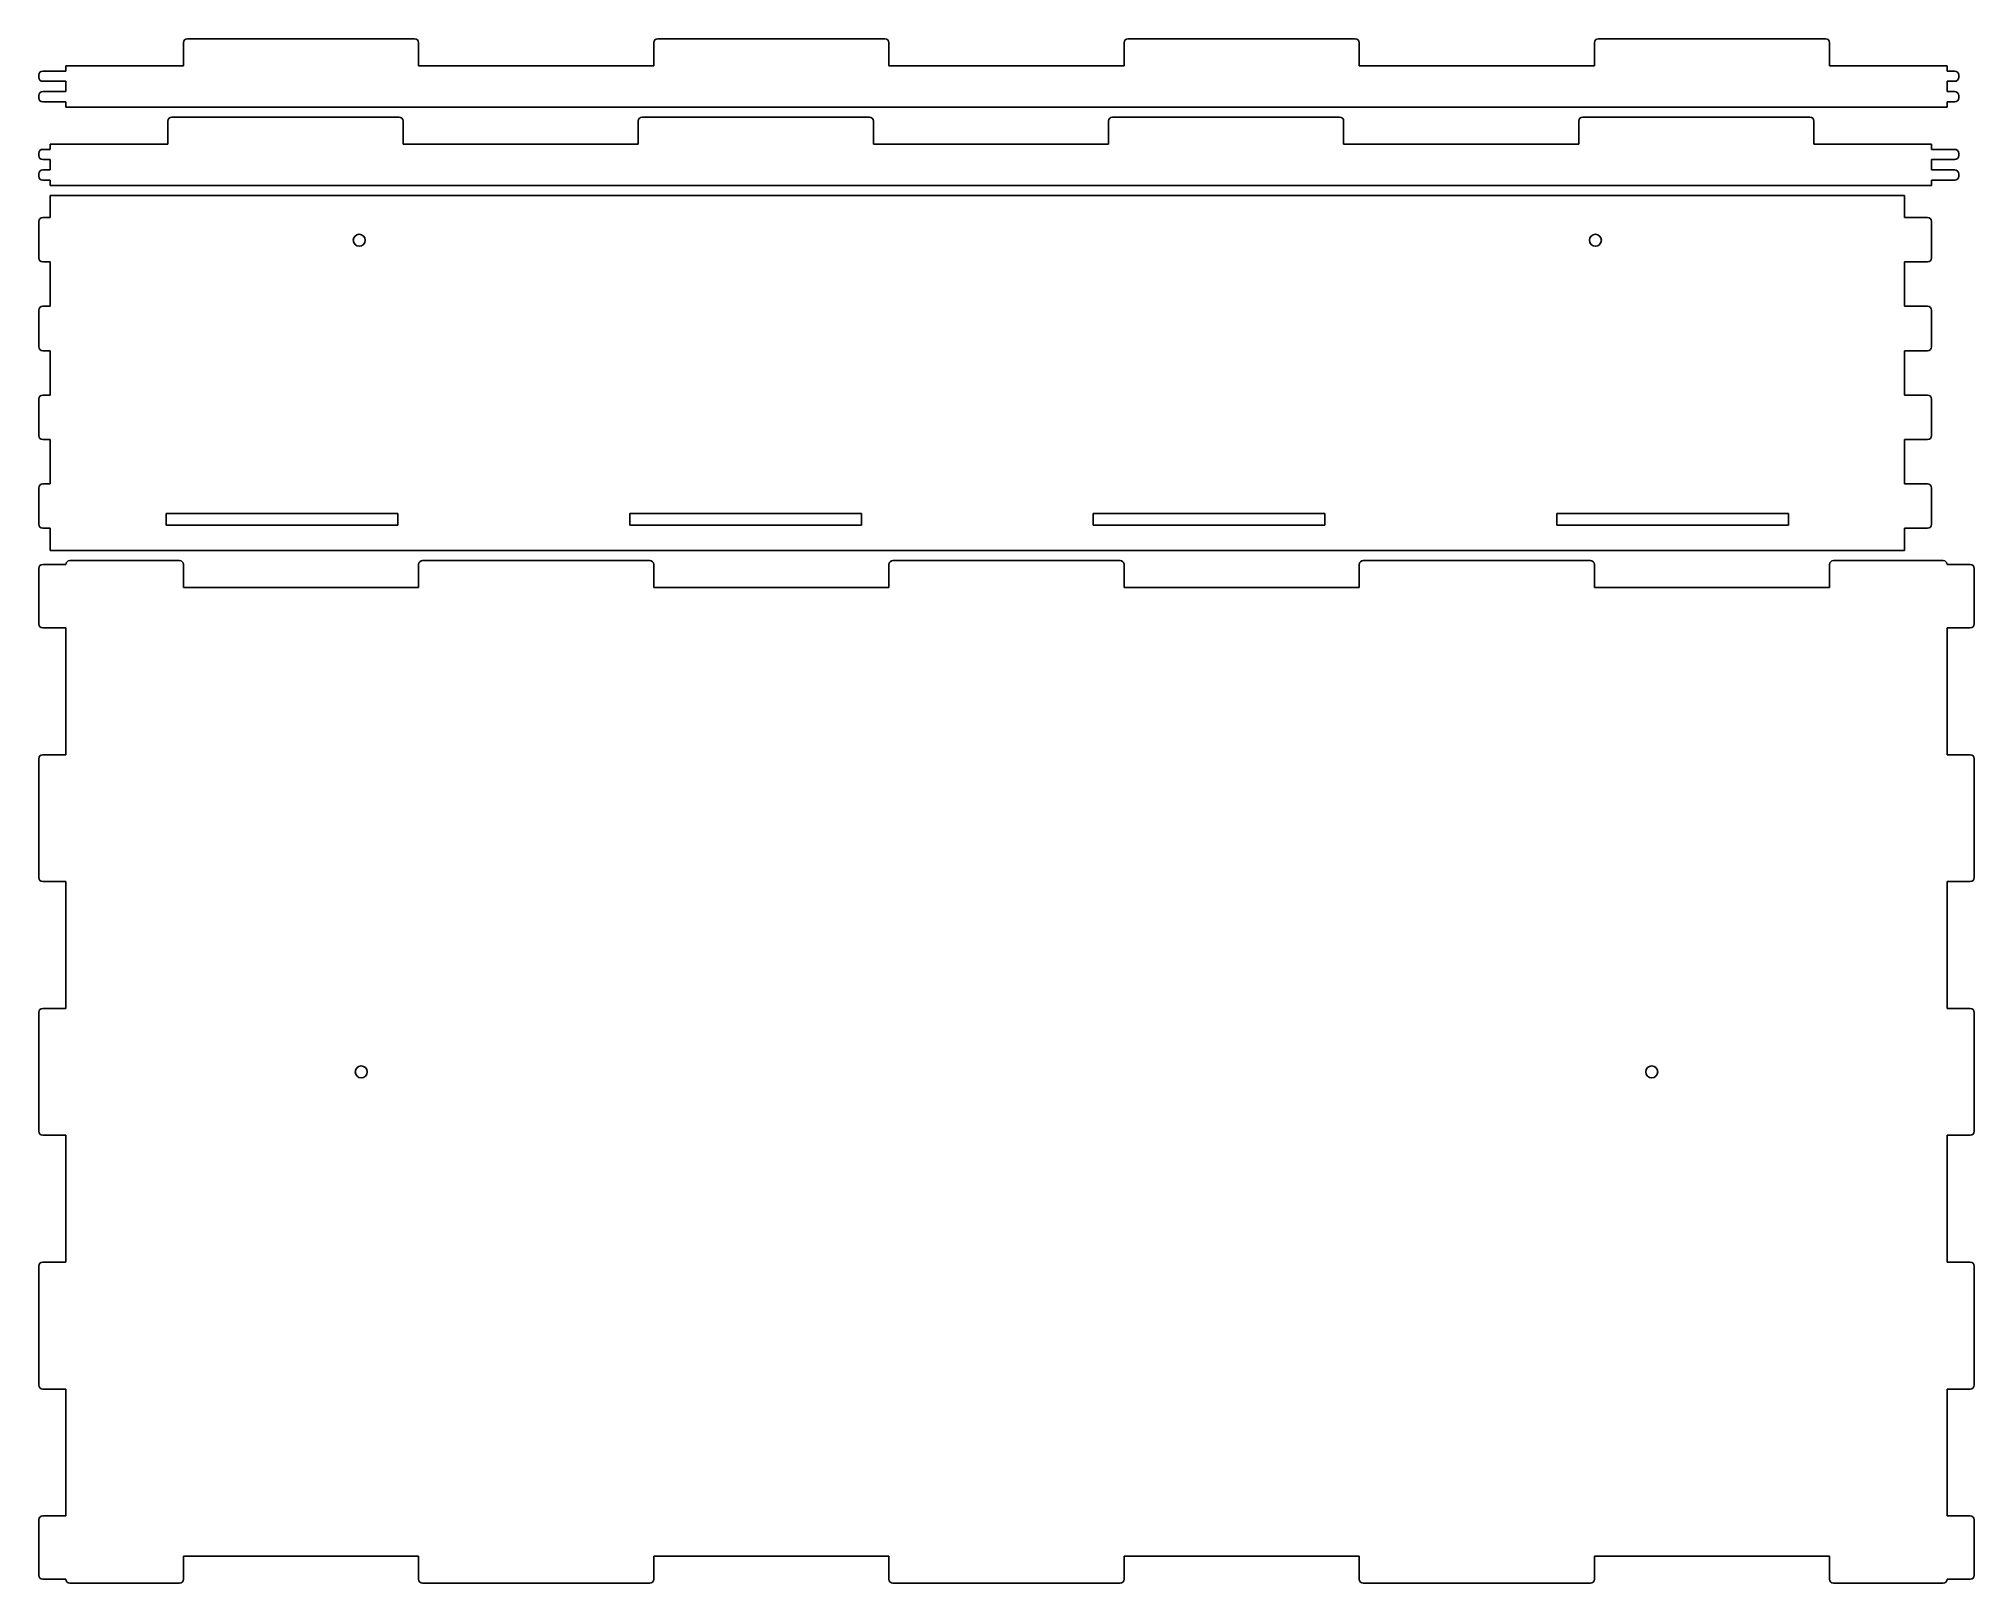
# Model space of a CAD drawing. Header units: millimetres. Extents: x 0 to 969, y 0 to 773.
import ezdxf

# ---------------------------------------------------------------- set-up
doc = ezdxf.new("R2010")
doc.units = ezdxf.units.MM
doc.layers.add('SheetCutProfiles', color=7, linetype='CONTINUOUS')

msp = doc.modelspace()

# ---------------------------------------------------------------- linework, layer by layer
at = {"layer": 'SheetCutProfiles'}
for p, q in [((72.475, 771.2), (72.475, 759.6)), ((74.475, 773.2), (188.225, 773.2)), ((190.225, 759.6), (190.225, 771.2)), ((307.975, 771.2), (307.975, 759.6)), ((309.975, 773.2), (423.725, 773.2)), ((425.725, 759.6), (425.725, 771.2)), ((543.475, 771.2), (543.475, 759.6)), ((545.475, 773.2), (659.225, 773.2)), ((661.225, 759.6), (661.225, 771.2)), ((778.975, 771.2), (778.975, 759.6)), ((780.975, 773.2), (894.725, 773.2)), ((896.725, 759.6), (896.725, 771.2)), ((13.6, 757.025), (2, 757.025)), ((13.6, 759.6), (72.475, 759.6)), ((13.6, 757.025), (13.6, 759.6)), ((190.225, 759.6), (307.975, 759.6)), ((425.725, 759.6), (543.475, 759.6)), ((661.225, 759.6), (778.975, 759.6)), ((896.725, 759.6), (955.6, 759.6)), ((955.6, 757.025), (955.6, 759.6)), ((955.6, 757.025), (959.4, 757.025)), ((0, 753.875), (0, 755.025)), ((2, 751.875), (13.6, 751.875)), ((13.6, 746.725), (2, 746.725)), ((13.6, 746.725), (13.6, 751.875)), ((955.6, 746.725), (955.6, 751.875)), ((959.4, 751.875), (955.6, 751.875)), ((955.6, 746.725), (959.4, 746.725)), ((961.4, 753.875), (961.4, 755.025)), ((0, 743.575), (0, 744.725)), ((2, 741.575), (13.6, 741.575)), ((13.6, 739), (13.6, 741.575)), ((13.6, 739), (955.6, 739)), ((955.6, 739), (955.6, 741.575)), ((959.4, 741.575), (955.6, 741.575)), ((961.4, 743.575), (961.4, 744.725)), ((64.675, 720.4), (64.675, 732)), ((180.425, 734), (66.675, 734)), ((182.425, 732), (182.425, 720.4)), ((300.175, 720.4), (300.175, 732)), ((415.925, 734), (302.175, 734)), ((417.925, 732), (417.925, 720.4)), ((535.675, 720.4), (535.675, 732)), ((651.425, 734), (537.675, 734)), ((653.425, 732), (653.425, 720.4)), ((771.175, 720.4), (771.175, 732)), ((886.925, 734), (773.175, 734)), ((888.925, 732), (888.925, 720.4)), ((5.8, 717.825), (2, 717.825)), ((5.8, 717.825), (5.8, 720.4)), ((64.675, 720.4), (5.8, 720.4)), ((300.175, 720.4), (182.425, 720.4)), ((535.675, 720.4), (417.925, 720.4)), ((771.175, 720.4), (653.425, 720.4)), ((947.8, 720.4), (888.925, 720.4)), ((947.8, 717.825), (947.8, 720.4)), ((947.8, 717.825), (959.4, 717.825)), ((0, 714.675), (0, 715.825)), ((2, 712.675), (5.8, 712.675)), ((5.8, 707.525), (2, 707.525)), ((5.8, 707.525), (5.8, 712.675)), ((947.8, 707.525), (947.8, 712.675)), ((959.4, 712.675), (947.8, 712.675)), ((947.8, 707.525), (959.4, 707.525)), ((961.4, 714.675), (961.4, 715.825)), ((0, 704.375), (0, 705.525)), ((2, 702.375), (5.8, 702.375)), ((5.8, 699.8), (5.8, 702.375)), ((947.8, 699.8), (5.8, 699.8)), ((959.4, 702.375), (947.8, 702.375)), ((947.8, 699.8), (947.8, 702.375)), ((961.4, 704.375), (961.4, 705.525)), ((5.8, 683.6875), (5.8, 694.8)), ((934.2, 694.8), (5.8, 694.8)), ((934.2, 683.6875), (934.2, 694.8)), ((0, 663.4625), (0, 681.6875)), ((5.8, 683.6875), (2, 683.6875)), ((934.2, 683.6875), (945.8, 683.6875)), ((947.8, 663.4625), (947.8, 681.6875)), ((2, 661.4625), (5.8, 661.4625)), ((5.8, 639.2375), (5.8, 661.4625)), ((945.8, 661.4625), (934.2, 661.4625)), ((934.2, 639.2375), (934.2, 661.4625)), ((0, 619.0125), (0, 637.2375)), ((5.8, 639.2375), (2, 639.2375)), ((934.2, 639.2375), (945.8, 639.2375)), ((947.8, 619.0125), (947.8, 637.2375)), ((2, 617.0125), (5.8, 617.0125)), ((5.8, 594.7875), (5.8, 617.0125)), ((945.8, 617.0125), (934.2, 617.0125)), ((934.2, 594.7875), (934.2, 617.0125)), ((0, 574.5625), (0, 592.7875)), ((5.8, 594.7875), (2, 594.7875)), ((934.2, 594.7875), (945.8, 594.7875)), ((947.8, 574.5625), (947.8, 592.7875)), ((2, 572.5625), (5.8, 572.5625)), ((5.8, 550.3375), (5.8, 572.5625)), ((945.8, 572.5625), (934.2, 572.5625)), ((934.2, 550.3375), (934.2, 572.5625)), ((0, 530.1125), (0, 548.3375)), ((5.8, 550.3375), (2, 550.3375)), ((934.2, 550.3375), (945.8, 550.3375)), ((947.8, 530.1125), (947.8, 548.3375)), ((63.825, 535.5), (179.875, 535.5)), ((63.825, 529.7), (63.825, 535.5)), ((179.875, 535.5), (179.875, 529.7)), ((295.925, 535.5), (411.975, 535.5)), ((295.925, 529.7), (295.925, 535.5)), ((411.975, 535.5), (411.975, 529.7)), ((528.025, 535.5), (644.075, 535.5)), ((528.025, 529.7), (528.025, 535.5)), ((644.075, 535.5), (644.075, 529.7)), ((760.125, 535.5), (876.175, 535.5)), ((760.125, 529.7), (760.125, 535.5)), ((876.175, 535.5), (876.175, 529.7)), ((2, 528.1125), (5.8, 528.1125)), ((5.8, 517), (5.8, 528.1125)), ((179.875, 529.7), (63.825, 529.7)), ((411.975, 529.7), (295.925, 529.7)), ((644.075, 529.7), (528.025, 529.7)), ((876.175, 529.7), (760.125, 529.7)), ((945.8, 528.1125), (934.2, 528.1125)), ((934.2, 517), (934.2, 528.1125)), ((934.2, 517), (5.8, 517)), ((0, 508), (0, 480.25)), ((2, 510), (13.6, 510)), ((70.475, 512), (15.6, 512)), ((72.475, 510), (72.475, 498.4)), ((190.225, 498.4), (190.225, 510)), ((305.975, 512), (192.225, 512)), ((307.975, 510), (307.975, 498.4)), ((425.725, 498.4), (425.725, 510)), ((541.475, 512), (427.725, 512)), ((543.475, 510), (543.475, 498.4)), ((661.225, 498.4), (661.225, 510)), ((776.975, 512), (663.225, 512)), ((778.975, 510), (778.975, 498.4)), ((896.725, 498.4), (896.725, 510)), ((953.6, 512), (898.725, 512)), ((955.6, 510), (967.2, 510)), ((969.2, 508), (969.2, 480.25)), ((72.475, 498.4), (190.225, 498.4)), ((307.975, 498.4), (425.725, 498.4)), ((543.475, 498.4), (661.225, 498.4)), ((778.975, 498.4), (896.725, 498.4)), ((13.6, 478.25), (2, 478.25)), ((13.6, 414.75), (13.6, 478.25)), ((955.6, 478.25), (955.6, 414.75)), ((967.2, 478.25), (955.6, 478.25)), ((0, 412.75), (0, 353.25)), ((2, 414.75), (13.6, 414.75)), ((955.6, 414.75), (967.2, 414.75)), ((969.2, 412.75), (969.2, 353.25)), ((13.6, 351.25), (2, 351.25)), ((13.6, 287.75), (13.6, 351.25)), ((955.6, 351.25), (955.6, 287.75)), ((967.2, 351.25), (955.6, 351.25)), ((0, 285.75), (0, 226.25)), ((2, 287.75), (13.6, 287.75)), ((955.6, 287.75), (967.2, 287.75)), ((969.2, 285.75), (969.2, 226.25)), ((13.6, 224.25), (2, 224.25)), ((13.6, 160.75), (13.6, 224.25)), ((955.6, 224.25), (955.6, 160.75)), ((967.2, 224.25), (955.6, 224.25)), ((0, 158.75), (0, 99.25)), ((2, 160.75), (13.6, 160.75)), ((955.6, 160.75), (967.2, 160.75)), ((969.2, 158.75), (969.2, 99.25)), ((13.6, 97.25), (2, 97.25)), ((13.6, 33.75), (13.6, 97.25)), ((955.6, 97.25), (955.6, 33.75)), ((967.2, 97.25), (955.6, 97.25)), ((0, 31.75), (0, 4)), ((2, 33.75), (13.6, 33.75)), ((955.6, 33.75), (967.2, 33.75)), ((969.2, 31.75), (969.2, 4)), ((72.475, 13.6), (72.475, 2)), ((190.225, 13.6), (72.475, 13.6)), ((190.225, 2), (190.225, 13.6)), ((307.975, 13.6), (307.975, 2)), ((425.725, 13.6), (307.975, 13.6)), ((425.725, 2), (425.725, 13.6)), ((543.475, 13.6), (543.475, 2)), ((661.225, 13.6), (543.475, 13.6)), ((661.225, 2), (661.225, 13.6)), ((778.975, 13.6), (778.975, 2)), ((896.725, 13.6), (778.975, 13.6)), ((896.725, 2), (896.725, 13.6)), ((13.6, 2), (2, 2)), ((70.475, 0), (15.6, 0)), ((305.975, 0), (192.225, 0)), ((541.475, 0), (427.725, 0)), ((776.975, 0), (663.225, 0)), ((953.6, 0), (898.725, 0)), ((967.2, 2), (955.6, 2))]:
    msp.add_line(p, q, dxfattribs=at)
for centre in [(160.5333, 672.3), (779.4667, 672.3), (161.5333, 256), (807.6667, 256)]:
    msp.add_circle(centre, 3, dxfattribs=at)
for centre, start, end in [((74.475, 771.2), 90, 180), ((188.225, 771.2), 0, 90), ((309.975, 771.2), 90, 180), ((423.725, 771.2), 0, 90), ((545.475, 771.2), 90, 180), ((659.225, 771.2), 0, 90), ((780.975, 771.2), 90, 180), ((894.725, 771.2), 0, 90), ((2, 755.025), 90, 180), ((959.4, 755.025), 0, 90), ((2, 753.875), 180, -90), ((2, 744.725), 90, 180), ((959.4, 753.875), -90, 0), ((959.4, 744.725), 0, 90), ((2, 743.575), 180, -90), ((959.4, 743.575), -90, 0), ((66.675, 732), 90, 180), ((180.425, 732), 0, 90), ((302.175, 732), 90, 180), ((415.925, 732), 0, 90), ((537.675, 732), 90, 180), ((651.425, 732), 0, 90), ((773.175, 732), 90, 180), ((886.925, 732), 0, 90), ((2, 715.825), 90, 180), ((959.4, 715.825), 0, 90), ((2, 714.675), 180, -90), ((2, 705.525), 90, 180), ((959.4, 714.675), -90, 0), ((959.4, 705.525), 0, 90), ((2, 704.375), 180, -90), ((959.4, 704.375), -90, 0), ((2, 681.6875), 90, 180), ((945.8, 681.6875), 0, 90), ((2, 663.4625), 180, -90), ((945.8, 663.4625), -90, 0), ((2, 637.2375), 90, 180), ((945.8, 637.2375), 0, 90), ((2, 619.0125), 180, -90), ((945.8, 619.0125), -90, 0), ((2, 592.7875), 90, 180), ((945.8, 592.7875), 0, 90), ((2, 574.5625), 180, -90), ((945.8, 574.5625), -90, 0), ((2, 548.3375), 90, 180), ((945.8, 548.3375), 0, 90), ((2, 530.1125), 180, -90), ((945.8, 530.1125), -90, 0), ((2, 508), 90, 180), ((15.6, 510), 90, 180), ((70.475, 510), 0, 90), ((192.225, 510), 90, 180), ((305.975, 510), 0, 90), ((427.725, 510), 90, 180), ((541.475, 510), 0, 90), ((663.225, 510), 90, 180), ((776.975, 510), 0, 90), ((898.725, 510), 90, 180), ((953.6, 510), 0, 90), ((967.2, 508), 0, 90), ((2, 480.25), 180, -90), ((967.2, 480.25), -90, 0), ((2, 412.75), 90, 180), ((967.2, 412.75), 0, 90), ((2, 353.25), 180, -90), ((967.2, 353.25), -90, 0), ((2, 285.75), 90, 180), ((967.2, 285.75), 0, 90), ((2, 226.25), 180, -90), ((967.2, 226.25), -90, 0), ((2, 158.75), 90, 180), ((967.2, 158.75), 0, 90), ((2, 99.25), 180, -90), ((967.2, 99.25), -90, 0), ((2, 31.75), 90, 180), ((967.2, 31.75), 0, 90), ((2, 4), 180, -90), ((15.6, 2), 180, -90), ((70.475, 2), -90, 0), ((192.225, 2), 180, -90), ((305.975, 2), -90, 0), ((427.725, 2), 180, -90), ((541.475, 2), -90, 0), ((663.225, 2), 180, -90), ((776.975, 2), -90, 0), ((898.725, 2), 180, -90), ((953.6, 2), -90, 0), ((967.2, 4), -90, 0)]:
    msp.add_arc(centre, 2, start, end, dxfattribs=at)

doc.saveas('drawing.dxf')
